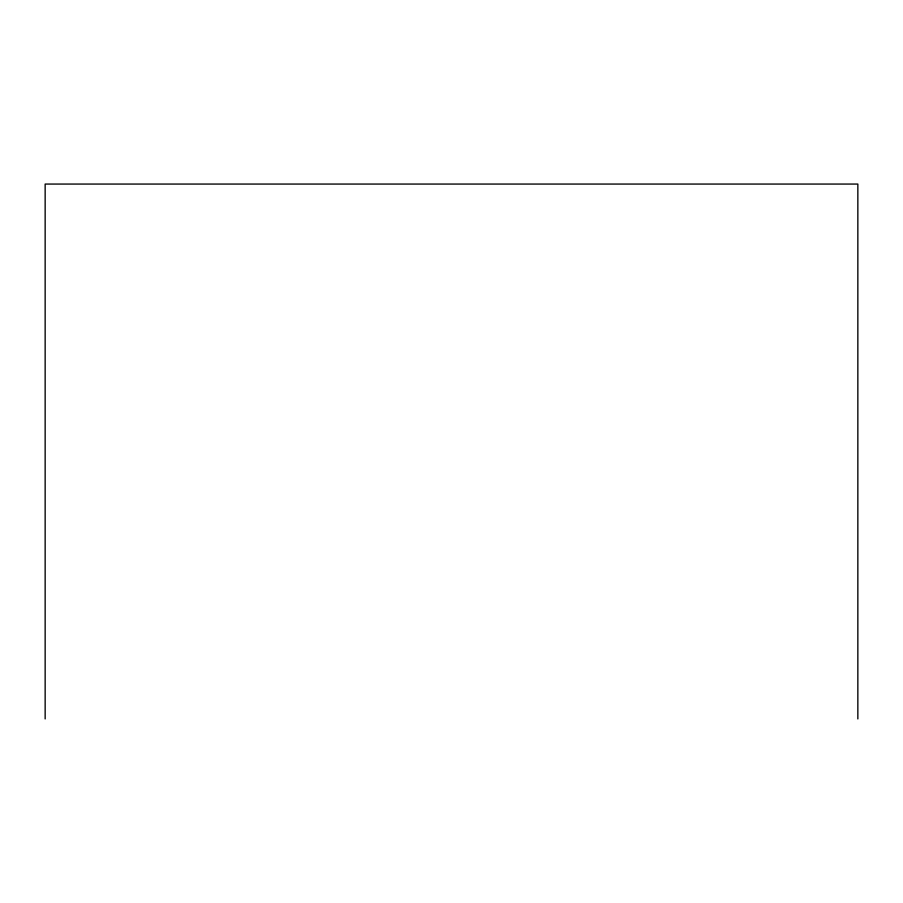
<?xml version="1.0" encoding="UTF-8"?>
<svg xmlns="http://www.w3.org/2000/svg" width="903" height="903" viewBox="0 0 903 903"><rect width="100%" height="100%" fill="white"/><g stroke="black" fill="none" stroke-linecap="round" stroke-linejoin="round"><path stroke-width="1.35" d="M857.85 718.935L857.85 184.065L45.15 184.065L45.15 718.935"/></g></svg>
